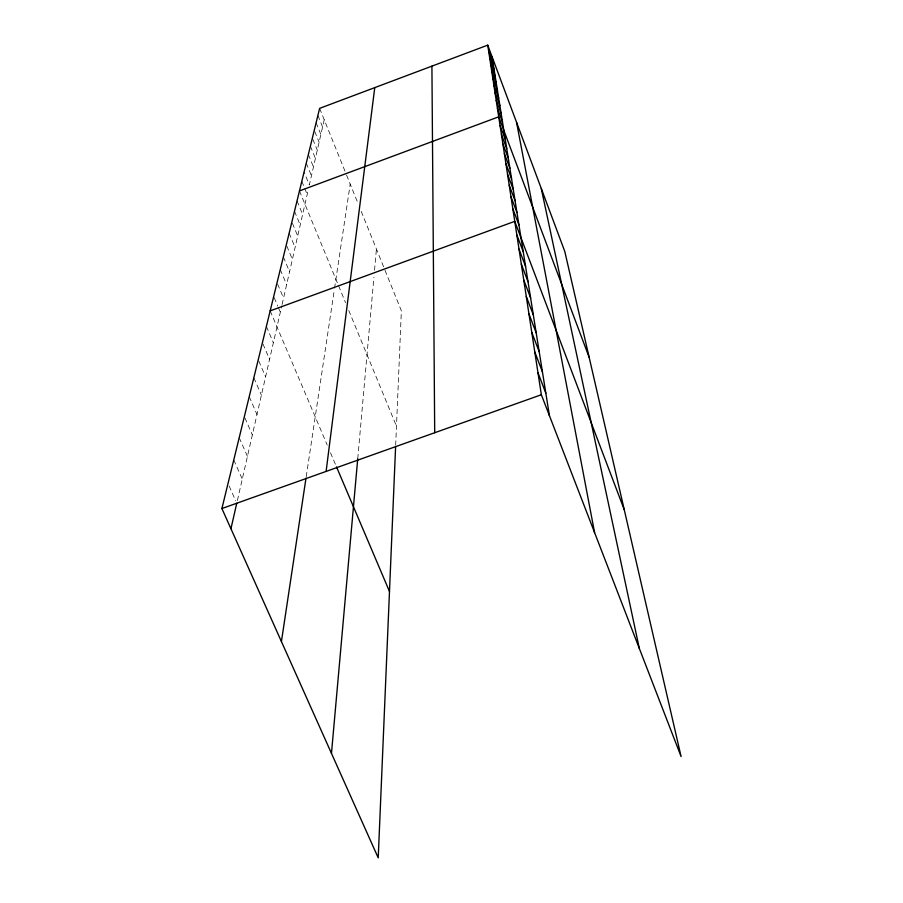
<?xml version="1.0" encoding="UTF-8"?>
<svg xmlns="http://www.w3.org/2000/svg" width="903" height="903" viewBox="0 0 903 903"><rect width="100%" height="100%" fill="white"/><g stroke="black" fill="none" stroke-linecap="round" stroke-linejoin="round"><path stroke-width="0.68" stroke-dasharray="4.51 3.39" d="M395.672 445.258L401.361 310.79L384.226 268.338M357.735 458.735L373.921 277.21M374.531 270.29L376.427 249.047M306.219 476.716L334.178 290.743M334.561 288.192L350.206 184.099M237.376 500.533L281.792 305.79M282.086 304.514L308.431 189.009M324.233 119.76L309.357 184.946L304.074 172.055M229.114 485.972L235.672 500.747M233.775 459.932L242.264 479.132M239.216 437.662L247.445 456.399M244.894 417.818L252.355 434.896M249.228 396.654L256.994 414.522M253.845 377.736L261.407 395.198M258.766 360.974L265.595 376.833M262.965 343.953L269.579 359.371M270.178 310.869L327.236 445.077M330.509 452.787L335.972 465.632M266.385 326.389L273.372 342.745M274.196 297.697L277.785 306.151M278.293 307.359L280.336 312.19M277.593 284.005L283.542 298.114M283.35 256.915L289.57 271.735M280.269 269.546L286.623 284.648M286.815 246.011L292.391 259.342M292.414 223.255L297.708 236.022M289.152 233.166L295.1 247.445M297.031 200.884L302.64 214.44M294.502 211.234L300.225 225.016M301.816 181.322L304.266 187.271M304.751 188.467L307.201 194.427M299.469 190.928L338.049 284.49M338.58 285.788L345.556 302.697M348.772 310.497L396.485 426.205M306.252 163.127L311.445 175.803M310.395 146.151L315.407 158.443M308.363 154.492L313.465 166.976M314.752 131.488L319.109 142.211M312.856 139.299L317.292 150.191M319.628 108.36L346.052 173.805M346.571 175.092L357.554 202.283M361.223 211.381L383.707 267.051M317.901 115.437L322.574 127.007M316.118 122.752L320.87 134.491"/><path stroke-width="1.35" d="M395.616 446.567L378.222 857.85L221.901 508.536L319.628 108.36L487.733 45.15L564.77 251.406L681.099 756.601L541.348 394.746L487.733 45.15M331.469 753.373L357.735 458.735M326.107 471.422L374.768 87.625M281.431 641.548L306.004 478.082M230.942 528.729L236.767 503.208M299.469 190.928L498.727 116.814L589.162 357.362M270.178 310.869L514.755 221.348L624.233 509.687M221.901 508.536L541.348 394.746M336.526 466.919L389.486 591.488M534.79 351.989L542.421 371.855M537.962 372.725L545.818 393.121M526.268 296.432L533.323 314.876M528.955 313.928L536.19 332.823M531.788 332.417L539.215 351.786M519.011 249.149L525.569 266.351M521.313 264.105L528.018 281.702M523.717 279.851L530.603 297.855M510.985 196.775L516.967 212.577M512.825 208.785L518.943 224.915M516.832 234.915L523.232 251.734M502.869 143.837L508.287 158.206M504.359 153.566L509.879 168.206M505.917 163.703L511.549 178.613M507.531 174.256L513.276 189.461M509.224 185.273L515.082 200.771M493.873 85.164L498.648 97.908M495.013 92.648L499.878 105.606M496.21 100.414L501.154 113.586M497.44 108.462L502.474 121.86M500.048 125.472L505.262 139.344M501.436 134.479L506.741 148.589M488.67 51.29L493.083 63.075M489.64 57.623L494.122 69.587M490.645 64.169L495.194 76.315M491.683 70.931L496.311 83.268M492.756 77.918L497.451 90.458M541.269 188.501L639.324 648.456M516.561 122.334L594.592 532.635M492.067 56.765L549.43 415.696M431.916 66.133L434.704 432.74"/></g></svg>
